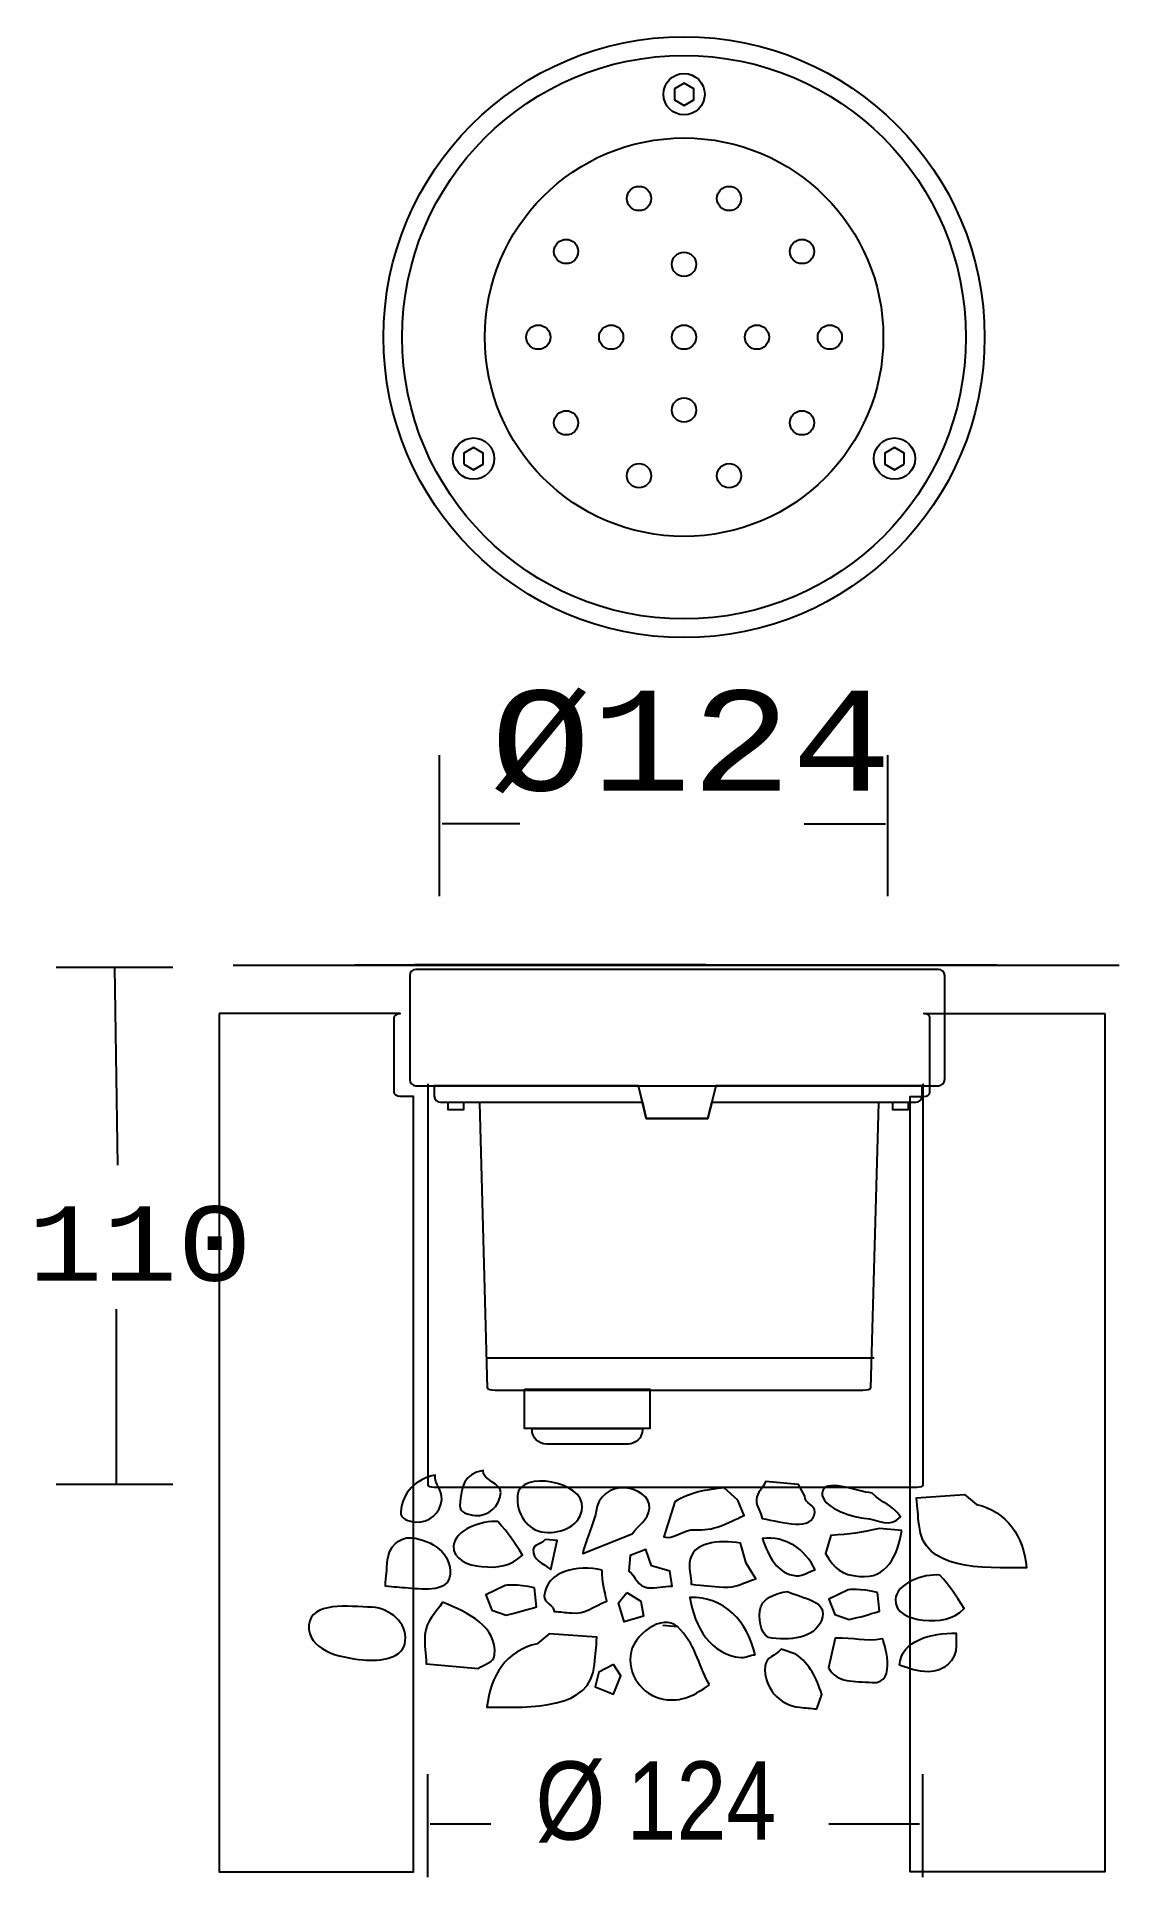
# Model space of a CAD drawing. Extents: x 59 to 153, y 71 to 230.
import ezdxf

# ---------------------------------------------------------------- set-up
doc = ezdxf.new("R2010")
doc.units = 0
doc.layers.add('LIVELLO_1', color=160, linetype='Continuous')
doc.styles.add('STD', font='txt')

# ---------------------------------------------------------------- blocks, each defined once
blk = doc.blocks.new('AI9-BLK5')
at = {"layer": 'LIVELLO_1', "color": 7}
blk.add_line((-0.44, -3.08), (0.83, -3.19), dxfattribs=at)
for points in [[(-3.54, -0.24), (-2.32, -0.99), (-2.11, -2.29), (-3.77, -2.79), (-4.26, -1.14)], [(-4.69, -6.5), (-5.97, -7.15), (-6.29, -8.43), (-4.69, -9.07), (-4.05, -7.47)]]:
    blk.add_lwpolyline(points, close=True, dxfattribs=at)
for points, knots in [([(-19.57, 7.81), (-19.67, 6.65), (-20.64, 5.75), (-21.8, 5.85), (-22.4, 5.9), (-23.18, 6.11), (-23.12, 6.72), (-22.97, 8.43), (-21.8, 9.59), (-20.13, 9.91), (-20.21, 9.08), (-19.5, 8.64), (-19.57, 7.81)], [0, 0, 0, 0, 1, 1, 1, 2, 2, 2, 3, 3, 3, 4, 4, 4, 4]), ([(-14.45, 8.37), (-14.55, 7.21), (-15.52, 6.32), (-16.68, 6.42), (-17.28, 6.47), (-18.06, 6.68), (-18, 7.28), (-17.85, 9), (-17.65, 10), (-15.99, 10.32), (-16.06, 9.48), (-14.38, 9.21), (-14.45, 8.37)], [0, 0, 0, 0, 1, 1, 1, 2, 2, 2, 3, 3, 3, 4, 4, 4, 4]), ([(-7.4, 7.11), (-7.53, 5.58), (-9.14, 4.83), (-10.67, 4.97), (-12.2, 5.1), (-13.14, 6.63), (-13.01, 8.16), (-12.81, 10.39), (-7.2, 9.34), (-7.4, 7.11)], [0, 0, 0, 0, 1, 1, 1, 2, 2, 2, 3, 3, 3, 3]), ([(17.7, 8.36), (18.64, 7.39), (19.4, 7.43), (20.14, 6.29), (19.12, 5.3), (18.41, 6.07), (16.97, 6.19), (15.82, 6.3), (13.26, 7.2), (13.36, 8.36), (13.49, 9.75), (16.31, 8.48), (17.7, 8.36)], [0, 0, 0, 0, 1, 1, 1, 2, 2, 2, 3, 3, 3, 4, 4, 4, 4]), ([(-1.59, 7.02), (-1.68, 5.99), (-2.52, 5.66), (-3.07, 4.82), (-3.07, 4.82), (-7.35, 3.12), (-7.35, 3.12), (-7.29, 3.76), (-6.25, 6.14), (-6.19, 6.78), (-6.08, 8.06), (-4.96, 8.92), (-3.68, 8.81), (-2.65, 8.72), (-1.5, 8.06), (-1.59, 7.02)], [0, 0, 0, 0, 1, 1, 1, 2, 2, 2, 3, 3, 3, 4, 4, 4, 5, 5, 5, 5]), ([(6.07, 7.75), (6.07, 7.75), (6.6, 6.42), (6.6, 6.42), (5.1, 5.75), (3.99, 5.04), (2.32, 5.19), (1.52, 5.26), (0.36, 4.27), (-0.33, 4.57), (-0.33, 4.57), (0.6, 7.59), (0.6, 7.59), (1.96, 8.43), (3.26, 8.64), (4.88, 8.82), (4.88, 8.82), (6.07, 7.75), (6.07, 7.75)], [0, 0, 0, 0, 1, 1, 1, 2, 2, 2, 3, 3, 3, 4, 4, 4, 5, 5, 5, 6, 6, 6, 6]), ([(11.88, 8.08), (11.82, 7.44), (12.78, 7.36), (12.73, 6.72), (12.57, 4.97), (9.92, 5.85), (8.18, 6.16), (8.07, 6.73), (7.63, 7.17), (7.68, 7.81), (7.74, 8.44), (8.25, 8.8), (8.46, 9.35), (8.46, 9.35), (11.33, 9.1), (11.33, 9.1), (11.33, 9.1), (11.88, 8.08), (11.88, 8.08)], [0, 0, 0, 0, 1, 1, 1, 2, 2, 2, 3, 3, 3, 4, 4, 4, 5, 5, 5, 6, 6, 6, 6]), ([(25.69, 8.24), (25.69, 8.24), (21.54, 7.96), (21.54, 7.96), (21.62, 7), (21.66, 6.53), (21.75, 5.57), (22.09, 1.66), (27.13, 1.87), (31.06, 1.89), (30.82, 4.6), (29.35, 6.8), (26.73, 7.37), (26.73, 7.37), (25.69, 8.24), (25.69, 8.24)], [0, 0, 0, 0, 1, 1, 1, 2, 2, 2, 3, 3, 3, 4, 4, 4, 5, 5, 5, 5]), ([(-14.71, 5.89), (-13.77, 4.91), (-13.33, 4.13), (-12.58, 2.99), (-13.61, 2), (-14.69, 1.87), (-16.13, 1.99), (-17.29, 2.09), (-18.64, 2.63), (-18.54, 3.79), (-18.42, 5.18), (-16.11, 6.01), (-14.71, 5.89)], [0, 0, 0, 0, 1, 1, 1, 2, 2, 2, 3, 3, 3, 4, 4, 4, 4]), ([(20.25, 5.12), (19.89, 2.82), (18.93, 0.93), (16.62, 1.14), (15.02, 1.28), (14.42, 1.77), (13.66, 3.13), (13.66, 3.13), (14.12, 4.69), (14.12, 4.69), (15.81, 4.79), (16.71, 4.95), (18.34, 5.29), (18.34, 5.29), (20.25, 5.12), (20.25, 5.12)], [0, 0, 0, 0, 1, 1, 1, 2, 2, 2, 3, 3, 3, 4, 4, 4, 5, 5, 5, 5]), ([(-22.22, 4.49), (-23.28, 4.58), (-24.16, 3.63), (-24.26, 2.57), (-24.33, 1.68), (-24.38, 1.17), (-24.45, 0.29), (-23.66, 0.22), (-23.25, 0.19), (-22.46, 0.12), (-20.98, -0.01), (-18.98, -0.19), (-18.85, 1.3), (-18.69, 3.11), (-20.41, 4.33), (-22.22, 4.49)], [0, 0, 0, 0, 1, 1, 1, 2, 2, 2, 3, 3, 3, 4, 4, 4, 5, 5, 5, 5]), ([(-10.62, 4.34), (-10.62, 4.34), (-9.58, 4.25), (-9.58, 4.25), (-9.58, 4.25), (-10.12, 1.73), (-10.12, 1.73), (-10.79, 2.27), (-11.73, 2.59), (-11.65, 3.47), (-11.61, 3.94), (-10.81, 3.95), (-10.62, 4.34)], [0, 0, 0, 0, 1, 1, 1, 2, 2, 2, 3, 3, 3, 4, 4, 4, 4]), ([(-1.4, 2.06), (-1.4, 2.06), (0.17, 1.6), (0.17, 1.6), (0.17, 1.6), (0.38, 0.3), (0.38, 0.3), (-0.43, 0.29), (-0.93, 0.09), (-1.72, 0.16), (-2.6, 0.24), (-2.76, 1.14), (-3.36, 1.59), (-3.36, 1.59), (-3.25, 2.94), (-3.25, 2.94), (-3.25, 2.94), (-1.91, 3.47), (-1.91, 3.47), (-1.91, 3.47), (-1.4, 2.06), (-1.4, 2.06)], [0, 0, 0, 0, 1, 1, 1, 2, 2, 2, 3, 3, 3, 4, 4, 4, 5, 5, 5, 6, 6, 6, 7, 7, 7, 7]), ([(6.78, 2.29), (6.78, 2.29), (7.62, 0.93), (7.62, 0.93), (6.55, 0.63), (5.95, 0.12), (4.83, 0.22), (3.71, 0.31), (3.16, 0.36), (2.04, 0.46), (2.03, 1.18), (1.82, 1.61), (1.88, 2.32), (2.04, 4.15), (4.47, 4.34), (6.29, 4.02), (6.29, 4.02), (6.78, 2.29), (6.78, 2.29)], [0, 0, 0, 0, 1, 1, 1, 2, 2, 2, 3, 3, 3, 4, 4, 4, 5, 5, 5, 6, 6, 6, 6]), ([(12.77, 1.7), (12.2, 1.58), (11.76, 1.14), (11.12, 1.2), (9.44, 1.35), (8.77, 2.85), (8.19, 4.43), (10.22, 4.65), (11.88, 3.54), (12.77, 1.7)], [0, 0, 0, 0, 1, 1, 1, 2, 2, 2, 3, 3, 3, 3]), ([(-5.67, 1.68), (-5.69, 0.64), (-5.5, -0.02), (-5.27, -1), (-6.51, -1.46), (-7.05, -2.13), (-8.33, -2.02), (-8.89, -1.97), (-9.28, -1.94), (-9.84, -1.89), (-9.87, -1.32), (-10.74, -1.17), (-10.69, -0.53), (-10.5, 1.62), (-7.8, 2.19), (-5.67, 1.68)], [0, 0, 0, 0, 1, 1, 1, 2, 2, 2, 3, 3, 3, 4, 4, 4, 5, 5, 5, 5]), ([(-11.54, 0.14), (-11.54, 0.14), (-11.36, -1.48), (-11.36, -1.48), (-12.35, -1.8), (-13.01, -1.98), (-13.99, -2.22), (-13.99, -2.22), (-15.24, -1.79), (-15.24, -1.79), (-15.24, -1.79), (-15.76, -0.46), (-15.76, -0.46), (-15.76, -0.46), (-14.09, 0.36), (-14.09, 0.36), (-14.09, 0.36), (-13.03, 0.51), (-11.54, 0.14)], [0, 0, 0, 0, 1, 1, 1, 2, 2, 2, 3, 3, 3, 4, 4, 4, 5, 5, 5, 6, 6, 6, 6]), ([(18.16, -0.24), (18.16, -0.24), (18.34, -1.86), (18.34, -1.86), (17.35, -2.18), (16.69, -2.36), (15.71, -2.6), (15.71, -2.6), (14.46, -2.17), (14.46, -2.17), (14.46, -2.17), (13.93, -0.84), (13.93, -0.84), (13.93, -0.84), (15.61, -0.02), (15.61, -0.02), (15.61, -0.02), (16.67, 0.13), (18.16, -0.24)], [0, 0, 0, 0, 1, 1, 1, 2, 2, 2, 3, 3, 3, 4, 4, 4, 5, 5, 5, 6, 6, 6, 6]), ([(23.54, 1.26), (24.48, 0.29), (24.92, -0.5), (25.66, -1.64), (24.64, -2.63), (23.56, -2.76), (22.12, -2.64), (20.96, -2.54), (19.6, -2), (19.71, -0.84), (19.83, 0.55), (22.14, 1.38), (23.54, 1.26)], [0, 0, 0, 0, 1, 1, 1, 2, 2, 2, 3, 3, 3, 4, 4, 4, 4]), ([(-25.59, -1.52), (-24.02, -1.66), (-22.58, -2.86), (-22.72, -4.44), (-22.85, -5.97), (-24.84, -6.22), (-26.37, -6.08), (-28.5, -5.9), (-31.24, -5.19), (-31.06, -3.06), (-30.88, -1.01), (-27.65, -1.48), (-25.59, -1.52)], [0, 0, 0, 0, 1, 1, 1, 2, 2, 2, 3, 3, 3, 4, 4, 4, 4]), ([(-19.49, -1.1), (-17.24, -2.02), (-14.77, -3.19), (-14.99, -5.66), (-15.05, -6.38), (-15.86, -6.39), (-16.38, -6.83), (-16.38, -6.83), (-20.92, -6.43), (-20.92, -6.43), (-20.91, -5.47), (-21.1, -4.89), (-21.02, -3.93), (-20.91, -2.66), (-20.14, -2.08), (-19.49, -1.1)], [0, 0, 0, 0, 1, 1, 1, 2, 2, 2, 3, 3, 3, 4, 4, 4, 5, 5, 5, 5]), ([(7.58, -5.66), (7.1, -5.62), (6.83, -5.92), (6.35, -5.88), (3.73, -5.65), (2.33, -3.28), (1.91, -0.67), (4.89, -0.61), (6.87, -2.71), (7.58, -5.66)], [0, 0, 0, 0, 1, 1, 1, 2, 2, 2, 3, 3, 3, 3]), ([(10.37, -0.16), (9.32, -0.31), (8.07, -0.76), (7.97, -1.88), (7.89, -2.83), (8.1, -4.14), (9.05, -4.22), (10.89, -4.38), (12.99, -4.16), (13.39, -2.35), (13.68, -0.93), (11.61, -0.75), (10.37, -0.16)], [0, 0, 0, 0, 1, 1, 1, 2, 2, 2, 3, 3, 3, 4, 4, 4, 4]), ([(3.6, -8.25), (2.32, -9.11), (1.47, -9.67), (-0.05, -9.54), (-1.96, -9.37), (-3.41, -7.64), (-3.24, -5.73), (-3.08, -3.9), (-0.43, -2.04), (0.83, -3.19), (2.39, -4.69), (2.57, -6.32), (3.6, -8.25)], [0, 0, 0, 0, 1, 1, 1, 2, 2, 2, 3, 3, 3, 4, 4, 4, 4]), ([(-10.28, -3.83), (-10.28, -3.83), (-6.13, -4.11), (-6.13, -4.11), (-6.21, -5.07), (-6.25, -5.54), (-6.34, -6.5), (-6.68, -10.41), (-11.72, -10.21), (-15.65, -10.18), (-15.41, -7.47), (-13.94, -5.27), (-11.32, -4.7), (-11.32, -4.7), (-10.28, -3.83), (-10.28, -3.83)], [0, 0, 0, 0, 1, 1, 1, 2, 2, 2, 3, 3, 3, 4, 4, 4, 5, 5, 5, 5]), ([(17.7, -8.04), (16.1, -7.91), (14.67, -8.13), (13.91, -6.78), (13.91, -6.78), (14.49, -4.21), (14.49, -4.21), (16.18, -4.12), (16.97, -4.59), (18.6, -4.25), (18.6, -4.25), (20.01, -8.25), (17.7, -8.04)], [0, 0, 0, 0, 1, 1, 1, 2, 2, 2, 3, 3, 3, 4, 4, 4, 4]), ([(20.05, -6.55), (20.98, -6.83), (21.59, -7.11), (22.56, -7.11), (23.87, -7.11), (24.98, -6.14), (24.98, -4.83), (24.98, -4.41), (24.94, -4.18), (24.98, -3.76), (22.8, -3.76), (20.24, -4.37), (20.05, -6.55)], [0, 0, 0, 0, 1, 1, 1, 2, 2, 2, 3, 3, 3, 4, 4, 4, 4]), ([(11.08, -5.59), (12.36, -6.5), (12.83, -7.59), (13.34, -9.08), (13.34, -9.08), (12.91, -10.33), (12.91, -10.33), (12.36, -10.28), (11.96, -10.24), (11.4, -10.19), (9.65, -10.04), (8.26, -8.39), (8.42, -6.64), (8.49, -5.84), (9.3, -5.75), (9.83, -5.16), (9.83, -5.16), (11.08, -5.59), (11.08, -5.59)], [0, 0, 0, 0, 1, 1, 1, 2, 2, 2, 3, 3, 3, 4, 4, 4, 5, 5, 5, 6, 6, 6, 6])]:
    blk.add_open_spline(points, degree=3, knots=knots, dxfattribs=at)
blk = doc.blocks.new('AI9-BLK2')
at = {"layer": 'LIVELLO_1', "color": 7}
for points in [[(-38.2, 36.18), (-38.2, 36.18), (-22.52, 36.18), (-22.52, 36.18), (-22.82, 36.18), (-23.05, 36.01), (-23.05, 35.8), (-23.05, 35.8), (-23.05, 29.37), (-23.05, 29.37), (-23.05, 29.16), (-22.82, 28.99), (-22.52, 28.99), (-22.52, 28.99), (-21.35, 28.99), (-21.35, 28.99), (-21.35, 28.99), (-21.35, -38.14), (-21.35, -38.14), (-21.35, -38.14), (-38.2, -38.14), (-38.2, -38.14), (-38.2, -38.14), (-38.2, 36.18), (-38.2, 36.18)], [(38.49, 36.18), (38.49, 36.18), (22.81, 36.18), (22.81, 36.18), (23.11, 36.18), (23.35, 36.01), (23.35, 35.8), (23.35, 35.8), (23.35, 29.37), (23.35, 29.37), (23.35, 29.16), (23.11, 28.99), (22.81, 28.99), (22.81, 28.99), (21.64, 28.99), (21.64, 28.99), (21.64, 28.99), (21.64, -38.14), (21.64, -38.14), (21.64, -38.14), (38.49, -38.14), (38.49, -38.14), (38.49, -38.14), (38.49, 36.18), (38.49, 36.18)]]:
    blk.add_open_spline(points, degree=3, knots=[0, 0, 0, 0, 1, 1, 1, 2, 2, 2, 3, 3, 3, 4, 4, 4, 5, 5, 5, 6, 6, 6, 7, 7, 7, 8, 8, 8, 8], dxfattribs=at)
blk = doc.blocks.new('AI9-BLK1')
at = {"layer": 'LIVELLO_1', "color": 7}
for p, q in [((-8.96, 5.2), (-8.96, 17.41)), ((29.86, 5.2), (29.86, 17.42)), ((-2.01, 11.48), (-8.73, 11.48)), ((22.6, 11.48), (29.66, 11.48)), ((-42.14, -0.95), (-32.04, -0.95)), ((-37.09, -0.95), (-36.83, -18.09)), ((-26.81, -0.77), (49.88, -0.77)), ((-11.67, -0.77), (34.65, -0.77)), ((1.71, -12.64), (2.45, -12.64)), ((4.9, -12.64), (5.65, -12.64)), ((17.68, -12.64), (18.43, -12.64)), ((20.88, -12.64), (21.62, -12.64)), ((11.29, -14.05), (12.04, -14.05)), ((-36.96, -30.54), (-36.96, -45.68)), ((-4.77, -34.77), (28.67, -34.78)), ((-42.14, -45.71), (-32.04, -45.71)), ((-9.96, -79.75), (-9.96, -70.81)), ((32.89, -79.74), (32.89, -70.81)), ((-4.53, -75.15), (-9.78, -75.15)), ((32.58, -75.15), (24.73, -75.15))]:
    blk.add_line(p, q, dxfattribs=at)
for points in [[(12.21, 75.63), (11.37, 75.14), (11.37, 74.17), (12.21, 73.68), (13.05, 74.17), (13.05, 75.14), (12.21, 75.63)], [(-6.85, 42.62), (-6.01, 42.13), (-5.17, 42.62), (-5.17, 43.59), (-6.01, 44.07), (-6.85, 43.59), (-6.85, 42.62)], [(31.27, 42.62), (31.27, 43.59), (30.43, 44.07), (29.59, 43.59), (29.59, 42.62), (30.43, 42.13), (31.27, 42.62)], [(39.27, -0.77), (-11.06, -0.71), (-11.06, -0.77), (-16.28, -0.77)], [(-5.55, -12.64), (1.71, -12.64), (8.61, -12.64), (8.94, -14.05), (14.28, -14.05), (14.61, -12.64), (21.62, -12.64), (28.95, -12.64)], [(8.1, -12.64), (8.59, -12.64), (8.84, -13.65)], [(14.49, -13.22), (14.63, -12.64), (15.23, -12.64)]]:
    blk.add_lwpolyline(points, dxfattribs=at)
for points in [[(-8.22, -12.64), (-6.88, -12.64), (-6.88, -13.3), (-8.22, -13.3)], [(8.28, -11.2), (14.95, -11.2), (14.28, -14.05), (8.94, -14.05)], [(30.28, -12.64), (31.61, -12.64), (31.61, -13.3), (30.28, -13.3)], [(-1.59, -37.49), (9.25, -37.49), (9.25, -40.89), (-1.59, -40.89)]]:
    blk.add_lwpolyline(points, close=True, dxfattribs=at)
for centre, radius in [((12.21, 53.62), 26.02), ((12.21, 53.62), 24.4), ((12.21, 74.66), 1.79), ((12.21, 53.62), 17.25), ((8.31, 65.63), 1.05), ((16.11, 65.63), 1.05), ((2, 61.04), 1.05), ((12.21, 59.93), 1.05), ((22.42, 61.04), 1.05), ((-0.41, 53.62), 1.05), ((5.9, 53.62), 1.05), ((12.21, 53.62), 1.05), ((18.52, 53.62), 1.05), ((24.83, 53.62), 1.05), ((12.21, 47.31), 1.05), ((2, 46.2), 1.05), ((22.42, 46.2), 1.05), ((-6.01, 43.1), 1.79), ((30.43, 43.1), 1.79), ((8.31, 41.62), 1.05), ((16.11, 41.62), 1.05)]:
    blk.add_circle(centre, radius, dxfattribs=at)
for points, knots in [([(-11, -1.13), (-11, -1.13), (34.24, -1.13), (34.24, -1.13), (34.54, -1.13), (34.78, -1.37), (34.78, -1.67), (34.78, -1.67), (34.78, -10.67), (34.78, -10.67), (34.78, -10.97), (34.54, -11.2), (34.24, -11.2), (34.24, -11.2), (-11, -11.2), (-11, -11.2), (-11.3, -11.2), (-11.54, -10.97), (-11.54, -10.67), (-11.54, -10.67), (-11.54, -1.67), (-11.54, -1.67), (-11.54, -1.37), (-11.3, -1.13), (-11, -1.13)], [0, 0, 0, 0, 1, 1, 1, 2, 2, 2, 3, 3, 3, 4, 4, 4, 5, 5, 5, 6, 6, 6, 7, 7, 7, 8, 8, 8, 8]), ([(32.89, -11.03), (32.89, -11.03), (32.89, -45.76), (32.89, -45.76), (32.89, -45.9), (32.65, -46), (32.35, -46), (32.35, -46), (-9.42, -46), (-9.42, -46), (-9.71, -46), (-9.95, -45.9), (-9.95, -45.76), (-9.95, -45.76), (-9.95, -11.03), (-9.95, -11.03)], [0, 0, 0, 0, 1, 1, 1, 2, 2, 2, 3, 3, 3, 4, 4, 4, 5, 5, 5, 5]), ([(-8.88, -12.64), (-9.18, -12.64), (-9.42, -12.4), (-9.42, -12.1), (-9.42, -12.1), (-9.42, -11.2), (-9.42, -11.2), (-9.42, -11.2), (8.28, -11.2), (8.28, -11.2), (8.28, -11.2), (8.61, -12.64), (8.61, -12.64), (8.61, -12.64), (-8.88, -12.64), (-8.88, -12.64)], [0, 0, 0, 0, 1, 1, 1, 2, 2, 2, 3, 3, 3, 4, 4, 4, 5, 5, 5, 5]), ([(29.03, -12.69), (29.03, -12.69), (28.36, -37.39), (28.36, -37.39), (28.36, -37.5), (28.06, -37.6), (27.69, -37.6), (27.69, -37.6), (-4.13, -37.6), (-4.13, -37.6), (-4.5, -37.6), (-4.8, -37.5), (-4.8, -37.39), (-4.8, -37.39), (-5.47, -12.69), (-5.47, -12.69)], [0, 0, 0, 0, 1, 1, 1, 2, 2, 2, 3, 3, 3, 4, 4, 4, 5, 5, 5, 5]), ([(14.95, -11.2), (14.95, -11.2), (32.82, -11.2), (32.82, -11.2), (32.82, -11.2), (32.82, -12.1), (32.82, -12.1), (32.82, -12.4), (32.58, -12.64), (32.28, -12.64), (32.28, -12.64), (14.61, -12.64), (14.61, -12.64), (14.61, -12.64), (14.95, -11.2), (14.95, -11.2)], [0, 0, 0, 0, 1, 1, 1, 2, 2, 2, 3, 3, 3, 4, 4, 4, 5, 5, 5, 5]), ([(-0.95, -40.89), (-0.95, -40.89), (-0.95, -40.99), (-0.95, -40.99), (-0.95, -41.68), (-0.39, -42.24), (0.3, -42.24), (0.3, -42.24), (7.36, -42.24), (7.36, -42.24), (8.05, -42.24), (8.61, -41.68), (8.61, -40.99), (8.61, -40.99), (8.61, -40.89), (8.61, -40.89), (8.61, -40.89), (-0.95, -40.89), (-0.95, -40.89)], [0, 0, 0, 0, 1, 1, 1, 2, 2, 2, 3, 3, 3, 4, 4, 4, 5, 5, 5, 6, 6, 6, 6])]:
    blk.add_open_spline(points, degree=3, knots=knots, dxfattribs=at)
for name, p in [('AI9-BLK2', (10.15, -41.13)), ('AI9-BLK5', (10.8, -54.84))]:
    blk.add_blockref(name, p, dxfattribs=at)
at = {"layer": 'LIVELLO_1', "color": 7, "attachment_point": 1, "style": 'STD'}
for s, insert, char_height in [('\\fCourier|b0|i0;\\H8.6634;\\C7;Ø124', (-4.54, 23.02), 8.6634), ('\\fCourier|b0|i0;\\H6.4577;\\C7;110', (-44.6, -21.64), 6.4577), ('\\fArial Narrow|b0|i0;\\H6.7738;\\C7;Ø', (-0.65, -69.72), 6.7738), ('\\fArial Narrow|b0|i0;\\H6.7738;\\C7;124', (7.24, -69.72), 6.7738)]:
    blk.add_mtext(s, dxfattribs=dict(at, insert=insert, char_height=char_height))

msp = doc.modelspace()

# ---------------------------------------------------------------- block references
at = {"layer": 'LIVELLO_1', "color": 7}
msp.add_blockref('AI9-BLK1', (103.252612, 150.468852), dxfattribs=at)

doc.saveas('drawing.dxf')
